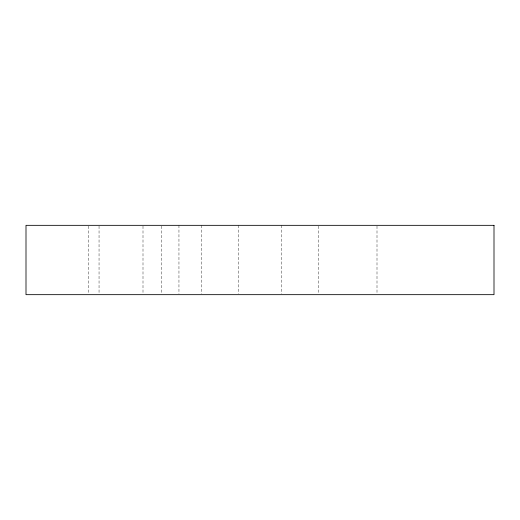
<?xml version="1.0" encoding="UTF-8"?>
<svg xmlns="http://www.w3.org/2000/svg" width="520" height="520" viewBox="0 0 520 520"><rect width="100%" height="100%" fill="white"/><g stroke="black" fill="none" stroke-linecap="round" stroke-linejoin="round"><path stroke-width="0.39" stroke-dasharray="2.6 1.95" d="M377 226.142L377 293.858M318.5 226.142L318.5 293.858M281.664 225.336L281.664 293.858M238.336 225.336L238.336 293.858M201.5 225.336L201.5 293.858M178.952 225.336L178.952 293.858M161.785 226.142L161.785 293.858M143 226.142L143 293.858M99.047 226.142L99.047 293.858M88.582 226.142L88.582 293.858"/><path stroke-width="0.78" d="M494 225.336L26 225.336L26 294.664L494 294.664L494 225.336"/></g></svg>
